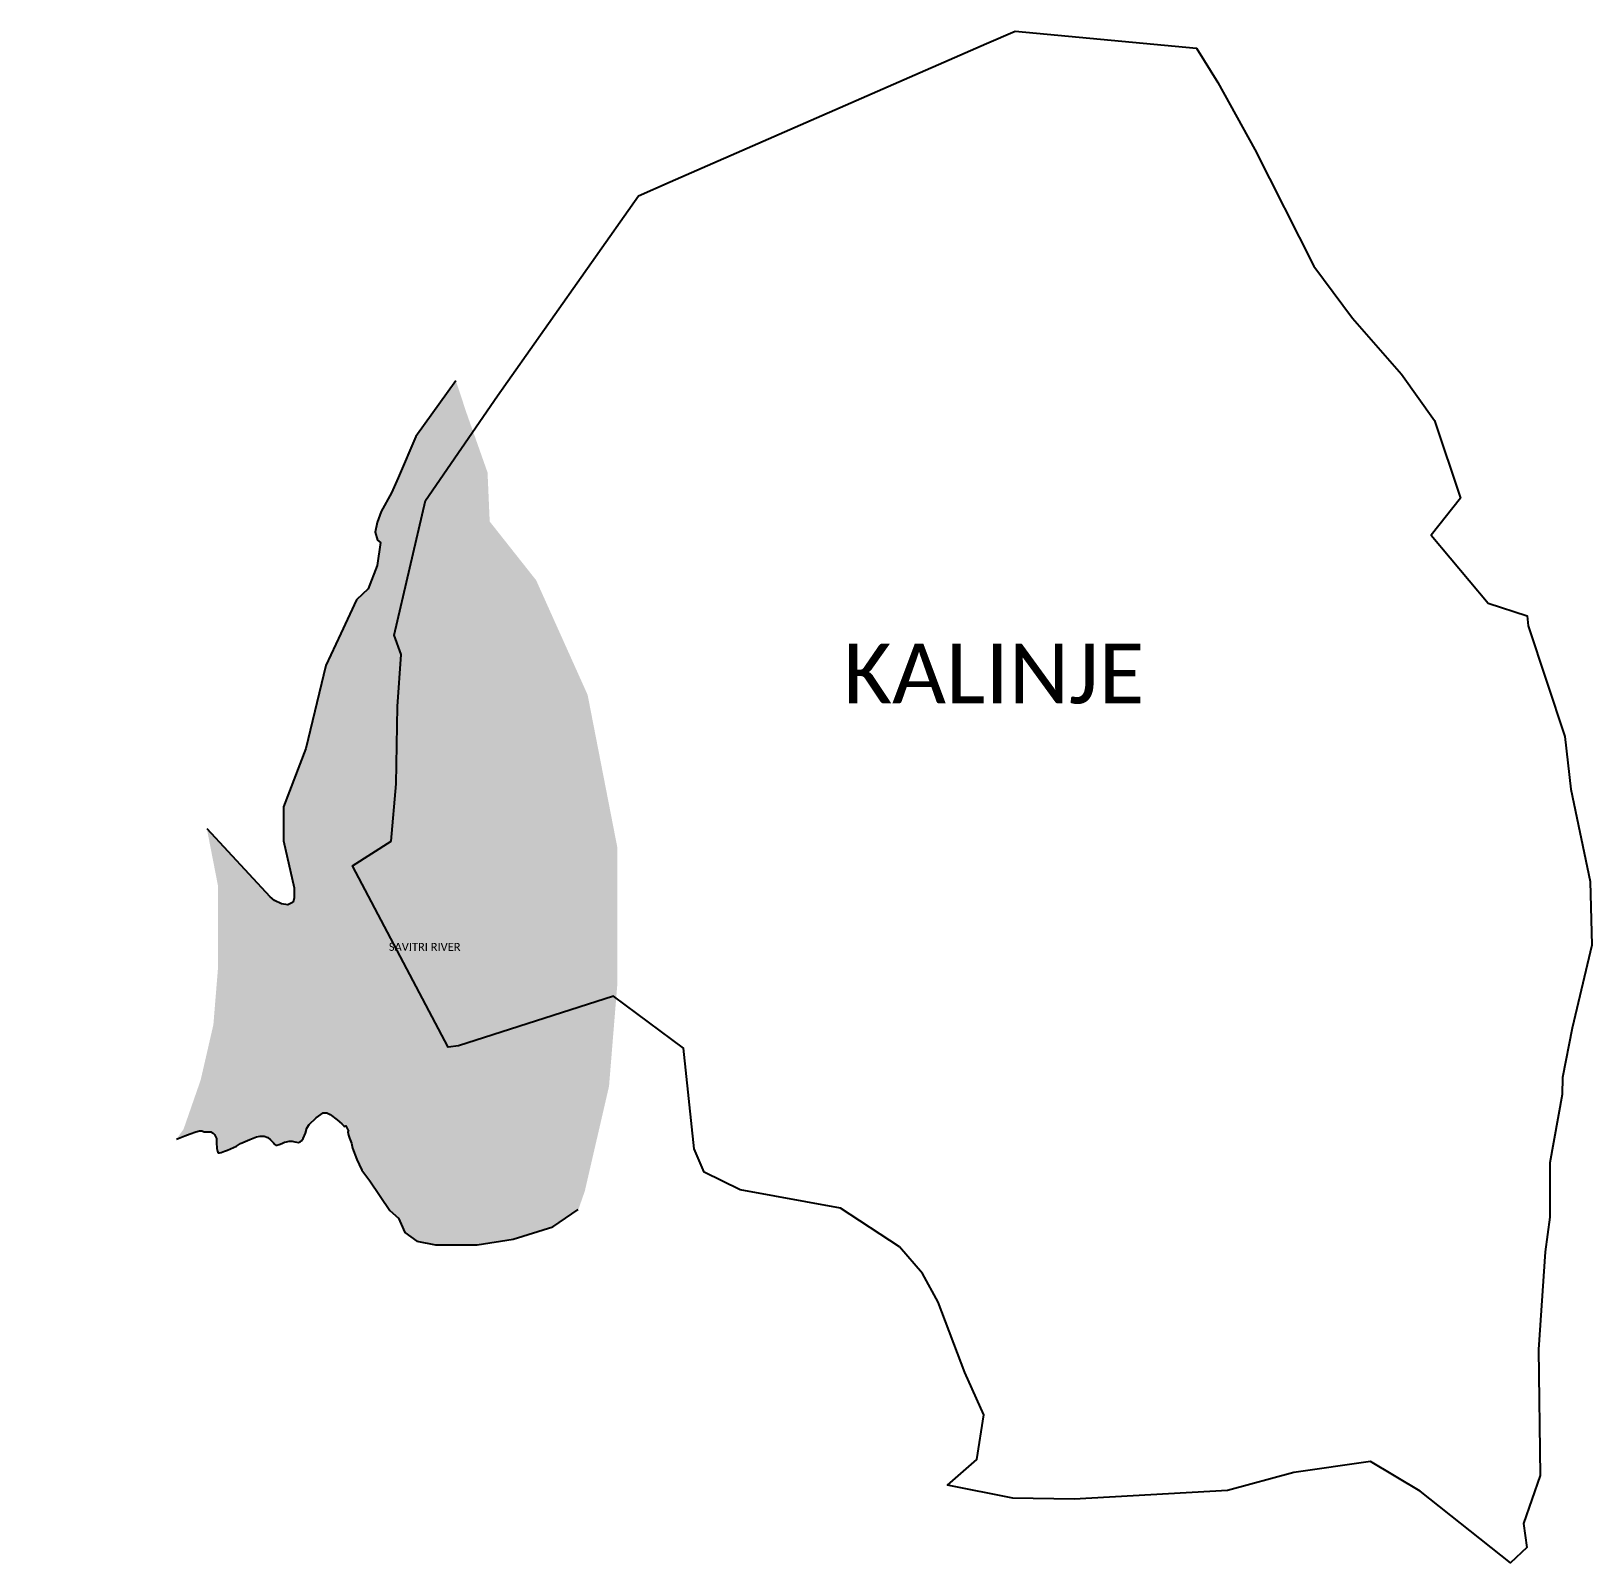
# Model space of a CAD drawing. Header units: metres. Extents: x 289477 to 293385, y 1993059 to 1996895.
import ezdxf

# ---------------------------------------------------------------- set-up
doc = ezdxf.new("R2010")
doc.units = ezdxf.units.M
doc.header["$MEASUREMENT"] = 0
for name, color, linetype in [('RIVER', 4, 'Continuous'), ('RIVER TEXT', 7, 'Continuous'), ('village', 3, 'Continuous'), ('VILLAGE NAME', 250, 'Continuous')]:
    doc.layers.add(name, color=color, linetype=linetype)
doc.styles.get("Standard").update_dxf_attribs({"font": 'simplex.shx'})

msp = doc.modelspace()

# ---------------------------------------------------------------- hatches: boundary and pattern name
at = {"layer": 'RIVER'}
h = msp.add_hatch(dxfattribs=at)
h.set_pattern_fill('DASH', color=256, scale=40)
h.paths.add_polyline_path([(290870, 1995233.1), (290741.1, 1995520.2), (290624.8, 1995667.3), (290619.4, 1995790.1), (290564.1, 1995946.6), (290553.2, 1995980.6), (290539.9, 1996020), (290439.6, 1995880.3), (290395.8, 1995776.7), (290379.2, 1995738.9), (290353.2, 1995692.2), (290342.9, 1995665), (290337.9, 1995640.6), (290343.4, 1995620.6), (290351.4, 1995614.9), (290343.3, 1995557.3), (290320.1, 1995498.4), (290291.6, 1995471.4), (290251.9, 1995386.6), (290214.3, 1995306.2), (290164.4, 1995098.9), (290108.4, 1994952.5), (290108.4, 1994867.1), (290134.9, 1994749.7), (290134.9, 1994725), (290132.7, 1994713.8), (290119.4, 1994707.5), (290103.8, 1994709.6), (290086.1, 1994717.7), (290075, 1994727.1), (289916.4, 1994898.4), (289944.8, 1994752.6), (289944.8, 1994553.8), (289932.8, 1994406.6), (289900.8, 1994267.8), (289858.1, 1994145.1), (289840.7, 1994120.6), (289861.1, 1994128.2), (289874.3, 1994133.9), (289888.5, 1994138.6), (289898, 1994140.8), (289903.5, 1994140.8), (289909.7, 1994138.8), (289914.9, 1994138.8), (289921, 1994138.8), (289926.3, 1994138.2), (289931.4, 1994135.8), (289935.5, 1994131.7), (289938.5, 1994127.2), (289940.4, 1994121.6), (289940.4, 1994111.9), (289941.7, 1994096.7), (289943, 1994089.8), (289943.6, 1994087.8), (289944.3, 1994086.6), (289944.9, 1994086.2), (289945.7, 1994085.9), (289948.1, 1994085.8), (289952, 1994086.4), (289960.5, 1994089.8), (289968.2, 1994092.3), (289983.4, 1994099.7), (289991.1, 1994103), (290000.3, 1994108.7), (290023.7, 1994119.2), (290040.6, 1994125.8), (290049.8, 1994127.8), (290060.2, 1994127.8), (290069.3, 1994124), (290076.1, 1994118.2), (290083.1, 1994110.7), (290087.1, 1994106.4), (290088.8, 1994105.5), (290092.1, 1994105.5), (290097.2, 1994106.4), (290103.9, 1994109.4), (290110.5, 1994112.3), (290115.9, 1994113.9), (290122.6, 1994115.3), (290130.1, 1994115.3), (290136.4, 1994113.9), (290145.8, 1994112.2), (290150.4, 1994113.2), (290153.7, 1994115.9), (290157.6, 1994122.1), (290163.7, 1994135.2), (290167.1, 1994147.5), (290172.9, 1994156.7), (290190, 1994173.9), (290201.8, 1994182), (290207.9, 1994186.2), (290216.6, 1994186.2), (290225.5, 1994182), (290242.5, 1994168.5), (290254.4, 1994158.6), (290260.3, 1994152.1), (290264.4, 1994153.8), (290271.1, 1994139.8), (290269.8, 1994138.4), (290270.8, 1994130.6), (290274, 1994122.5), (290278.8, 1994110.3), (290281.6, 1994097.7), (290292.2, 1994069.5), (290298, 1994056.7), (290304.3, 1994042.9), (290324.3, 1994015.6), (290375.1, 1993941.7), (290396.4, 1993922.2), (290402.9, 1993907.6), (290412.4, 1993886.2), (290441.9, 1993865), (290488.8, 1993855.9), (290593.6, 1993855.9), (290683.5, 1993869.6), (290782.7, 1993900.9), (290846.7, 1993943.6), (290863, 1993990.2), (290923.6, 1994252.7), (290944.8, 1994513.2), (290944.8, 1994849)])
h.paths.add_polyline_path([(289480.9, 1995910.5), (290640.9, 1995932.9), (290636.6, 1996156.9), (289476.6, 1996134.6)], flags=25)
h.paths.add_polyline_path([(289480.9, 1995910.5), (290640.9, 1995932.9), (290636.6, 1996156.9), (289476.6, 1996134.6)], flags=25)
h.paths.add_polyline_path([(290366.3, 1994578.3), (290557.7, 1994578.1), (290557.8, 1994626.6), (290366.3, 1994626.8)], flags=24)

# ---------------------------------------------------------------- linework, layer by layer
for points in [[(290539.9, 1996020), (290439.6, 1995880.3), (290395.8, 1995776.7), (290379.2, 1995738.9), (290353.2, 1995692.2), (290342.9, 1995665), (290337.9, 1995640.6), (290343.4, 1995620.6), (290351.4, 1995614.9), (290343.3, 1995557.3), (290320.1, 1995498.4), (290291.6, 1995471.4), (290251.9, 1995386.6), (290214.3, 1995306.2), (290164.4, 1995098.9), (290108.4, 1994952.5), (290108.4, 1994867.1), (290134.9, 1994749.7), (290134.9, 1994725), (290132.7, 1994713.8), (290119.4, 1994707.5), (290103.8, 1994709.6), (290086.1, 1994717.7), (290075, 1994727.1), (289917.5, 1994897.2)], [(289840.4, 1994120.5), (289861.1, 1994128.2), (289874.3, 1994133.9), (289888.5, 1994138.6), (289898, 1994140.8), (289903.5, 1994140.8), (289909.7, 1994138.8), (289914.9, 1994138.8), (289921, 1994138.8), (289926.3, 1994138.2), (289929, 1994136.9), (289932, 1994135.2), (289935.5, 1994131.7), (289938.5, 1994127.2), (289940.4, 1994121.6), (289940.4, 1994111.9), (289941.7, 1994096.7), (289943, 1994089.8), (289943.6, 1994087.8), (289944.3, 1994086.6), (289944.9, 1994086.2), (289945.7, 1994085.9), (289948.1, 1994085.8), (289952, 1994086.4), (289960.5, 1994089.8), (289968.2, 1994092.3), (289983.4, 1994099.7), (289991.1, 1994103), (289997.9, 1994107.3), (290000.9, 1994109), (290023.7, 1994119.2), (290040.6, 1994125.8), (290049.8, 1994127.8), (290060.2, 1994127.8), (290069.3, 1994124), (290076.1, 1994118.2), (290083.1, 1994110.7), (290087.1, 1994106.4), (290088.8, 1994105.5), (290092.1, 1994105.5), (290097.2, 1994106.4), (290103.9, 1994109.4), (290110.5, 1994112.3), (290115.9, 1994113.9), (290122.6, 1994115.3), (290130.1, 1994115.3), (290136.4, 1994113.9), (290145.8, 1994112.2), (290150.4, 1994113.2), (290153.7, 1994115.9), (290157.6, 1994122.1), (290163.7, 1994135.2), (290167.1, 1994147.5), (290172.9, 1994156.7), (290190, 1994173.9), (290201.8, 1994182), (290207.9, 1994186.2), (290216.6, 1994186.2), (290225.5, 1994182), (290242.5, 1994168.5), (290254.4, 1994158.6), (290259.3, 1994153.2), (290260.3, 1994152.1), (290264.4, 1994153.8), (290271.1, 1994139.8), (290269.8, 1994138.4), (290270.8, 1994130.6), (290274, 1994122.5), (290278.8, 1994110.3), (290281.6, 1994097.7), (290292.2, 1994069.5), (290298, 1994056.7), (290304.3, 1994042.9), (290324.3, 1994015.6), (290375.1, 1993941.7), (290396.4, 1993922.2), (290402.9, 1993907.6), (290412.4, 1993886.2), (290441.9, 1993865), (290488.8, 1993855.9), (290593.6, 1993855.9), (290683.5, 1993869.6), (290782.7, 1993900.9), (290846.7, 1993943.6)]]:
    msp.add_lwpolyline(points, dxfattribs=at)
at = {"layer": 'village', "color": 3, "true_color": 0x00ff00}
msp.add_polyline3d([(293384.7, 1994606.5, 0), (293335.7, 1994398.6, 0), (293311, 1994274.6, 0), (293310.5, 1994232.2, 0), (293279.8, 1994061.2, 0), (293279.9, 1993925.1, 0), (293267.5, 1993838.2, 0), (293251.5, 1993592.9, 0), (293255, 1993277.8, 0), (293213.8, 1993157.5, 0), (293222, 1993097.5, 0), (293181.3, 1993059, 0), (292955, 1993238.1, 0), (292830.5, 1993312.7, 0), (292638.7, 1993284.9, 0), (292472.4, 1993240.2, 0), (292088.4, 1993218.6, 0), (291934.5, 1993221.3, 0), (291771.1, 1993253.8, 0), (291844.8, 1993317.5, 0), (291862.2, 1993429.8, 0), (291814.6, 1993535.8, 0), (291747.9, 1993711.7, 0), (291708.7, 1993783.6, 0), (291651.1, 1993850.8, 0), (291503.3, 1993947.5, 0), (291252.1, 1993992.9, 0), (291162.2, 1994037.6, 0), (291136.9, 1994096, 0), (291110.5, 1994348.4, 0), (290934.4, 1994478.4, 0), (290546.9, 1994354.2, 0), (290520.8, 1994350.7, 0), (290520.8, 1994350.7, 0), (290281.6, 1994805.2, 0), (290378.2, 1994866.9, 0), (290390.2, 1995010.2, 0), (290393.9, 1995203.8, 0), (290403.3, 1995334.2, 0), (290385.2, 1995382.6, 0), (290464.3, 1995719.6, 0), (290644.2, 1995981.8, 0), (290997, 1996483, 0), (291076.9, 1996518, 0), (291868.7, 1996864.8, 0), (291940.4, 1996895.4, 0), (292394.6, 1996853.2, 0), (292447.8, 1996767, 0), (292541, 1996599, 0), (292688.8, 1996306.8, 0), (292785.4, 1996176.5, 0), (292908, 1996036.7, 0), (292990.4, 1995920.3, 0), (293056.2, 1995725.6, 0), (292982.7, 1995633.2, 0), (293125, 1995462.4, 0), (293222.6, 1995431.1, 0), (293225.6, 1995405.7, 0), (293316.8, 1995128.5, 0), (293332.3, 1994996.7, 0), (293380.9, 1994765.5, 0)], close=True, dxfattribs=at)
msp.add_polyline3d([(293384.7, 1994606.5, 0), (293335.7, 1994398.6, 0), (293311, 1994274.6, 0), (293310.5, 1994232.2, 0), (293279.8, 1994061.2, 0), (293279.9, 1993925.1, 0), (293267.5, 1993838.2, 0), (293251.5, 1993592.9, 0), (293255, 1993277.8, 0), (293213.8, 1993157.5, 0), (293222, 1993097.5, 0), (293181.3, 1993059, 0), (292955, 1993238.1, 0), (292830.5, 1993312.7, 0), (292638.7, 1993284.9, 0), (292472.4, 1993240.2, 0), (292088.4, 1993218.6, 0), (291934.5, 1993221.3, 0), (291771.1, 1993253.8, 0), (291844.8, 1993317.5, 0), (291862.2, 1993429.8, 0), (291814.6, 1993535.8, 0), (291747.9, 1993711.7, 0), (291708.7, 1993783.6, 0), (291651.1, 1993850.8, 0), (291503.3, 1993947.5, 0), (291252.1, 1993992.9, 0), (291162.2, 1994037.6, 0), (291136.9, 1994096, 0), (291110.5, 1994348.4, 0), (290934.4, 1994478.4, 0), (290546.9, 1994354.2, 0), (290520.8, 1994350.7, 0), (290520.8, 1994350.7, 0), (290281.6, 1994805.2, 0), (290378.2, 1994866.9, 0), (290390.2, 1995010.2, 0), (290393.9, 1995203.8, 0), (290403.3, 1995334.2, 0), (290385.2, 1995382.6, 0), (290464.3, 1995719.6, 0), (290644.2, 1995981.8, 0), (290997, 1996483, 0), (291076.9, 1996518, 0), (291868.7, 1996864.8, 0), (291940.4, 1996895.4, 0), (292394.6, 1996853.2, 0), (292447.8, 1996767, 0), (292541, 1996599, 0), (292688.8, 1996306.8, 0), (292785.4, 1996176.5, 0), (292908, 1996036.7, 0), (292990.4, 1995920.3, 0), (293056.2, 1995725.6, 0), (292982.7, 1995633.2, 0), (293125, 1995462.4, 0), (293222.6, 1995431.1, 0), (293225.6, 1995405.7, 0), (293316.8, 1995128.5, 0), (293332.3, 1994996.7, 0), (293380.9, 1994765.5, 0)], close=True, dxfattribs=at)

# ---------------------------------------------------------------- texts
at = {"layer": 'RIVER TEXT', "insert": (290330.8, 1994612), "char_height": 20, "attachment_point": 1, "rotation": 359.9414}
msp.add_mtext_dynamic_manual_height_columns('\\pxqc;{\\fCalibri|b0|i0|c0|p34;SAVITRI RIVER}', width=262.348, gutter_width=1, heights=[0], dxfattribs=at)
at = {"layer": 'VILLAGE NAME', "insert": (291510.8, 1995361.6), "char_height": 150, "attachment_point": 1}
msp.add_mtext_dynamic_manual_height_columns('{\\fCalibri|b0|i0|c0|p34;KALINJE}', width=1877.914, gutter_width=1, heights=[0], dxfattribs=at)
msp.add_mtext_dynamic_manual_height_columns('{\\fCalibri|b0|i0|c0|p34;KALINJE}', width=1877.914, gutter_width=1, heights=[0], dxfattribs=at)

doc.saveas('drawing.dxf')
